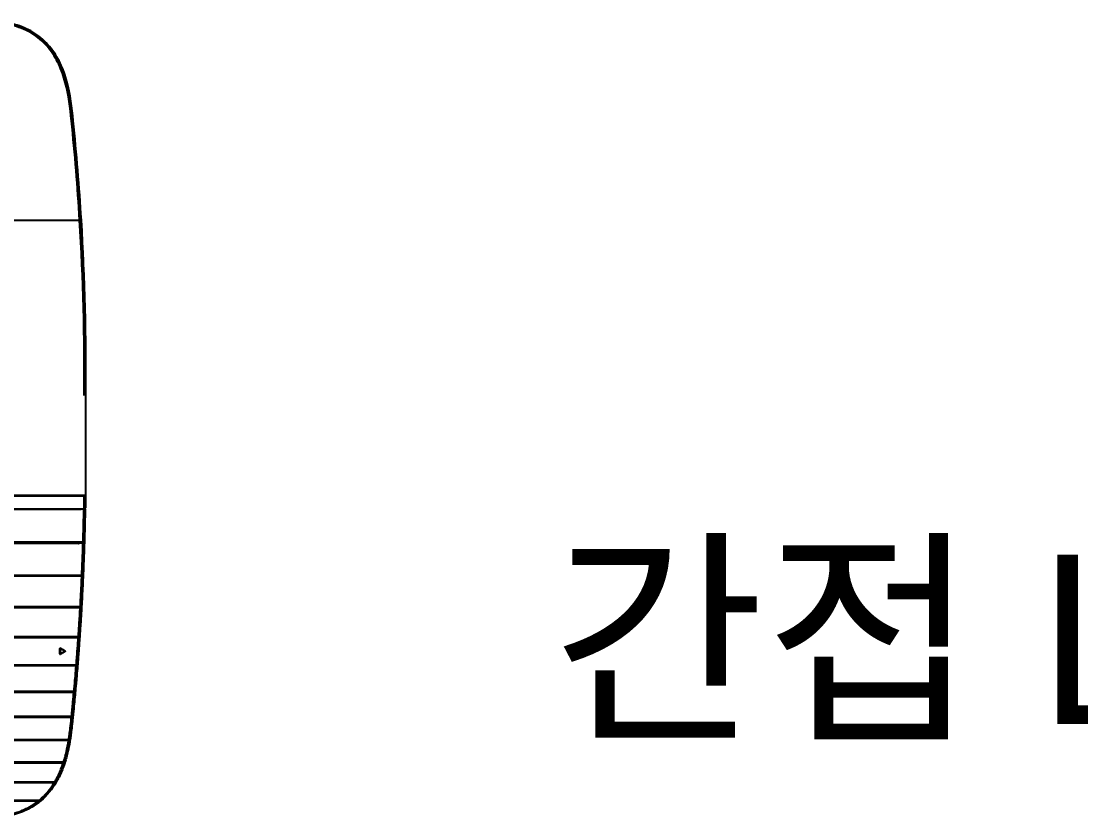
# Model space of a CAD drawing. Header units: inches. Extents: x 220271 to 272471, y 38563 to 64452.
# Drawn here: x 259498 to 260123, y 48810 to 49280 of the extents above; entities that cross this region are included whole.
import ezdxf

# ---------------------------------------------------------------- set-up
doc = ezdxf.new("R2010")
doc.units = ezdxf.units.IN
doc.header["$LTSCALE"] = 50
doc.header["$MEASUREMENT"] = 0
doc.layers.add('설비', color=140, linetype='Continuous')
doc.styles.add('코레일둥고', font='Korail_Round_Gothic_Medium.ttf')

# ---------------------------------------------------------------- blocks, each defined once
blk = doc.blocks.new('acrjtlf')
at = {"color": 0}
blk.add_line((1571335.05, 1745958.82), (1571334.88, 1745958.8), dxfattribs=at)
at = {"color": 8}
for p, q in [((1571342.33, 1745736.72), (1571342.33, 1745736.73)), ((1571342.38, 1745733.04), (1571342.38, 1745733.05)), ((1571342.39, 1745734.14), (1571342.39, 1745734.15)), ((1571342.4, 1745734.04), (1571342.4, 1745734.08)), ((1571342.4, 1745734.04), (1571342.4, 1745734.08)), ((1571342.25, 1745730.47), (1571342.25, 1745730.47)), ((1571336.72, 1745637.14), (1571336.72, 1745637.14)), ((1571335.38, 1745621.48), (1571335.38, 1745621.48)), ((1571324.23, 1745568.11), (1571324.24, 1745568.11))]:
    blk.add_line(p, q, dxfattribs=at)
for centre, radius, start, end in [((1571341.64, 1745737.32), 0.196, 80.57172, 90), ((1571338.14, 1745709.42), 0.49, 358.23971, 0), ((1571327.42, 1745647.37), 0.245, 60, 180), ((1571327.42, 1745644.3), 0.245, 180, 300)]:
    blk.add_arc(centre, radius, start, end, dxfattribs=at)
at = {"color": 8, "extrusion": (0, 0, -1)}
blk.add_arc((-1571330.08, 1745645.84), 0.245, 120, 240, dxfattribs=at)
at = {"color": 0}
blk.add_ellipse((1571333.91, 1745958.7), major_axis=(0.974, 0.099), ratio=0.077303, start_param=0.052517, end_param=1.433522, dxfattribs=at)
at = {"color": 8}
for centre, major_axis, ratio, start_param, end_param in [((1571341.52, 1745737.32), (0, -0.196), 0.205027, 1.568733, 3.141593), ((1571341.64, 1745737.32), (0, -0.196), 0.351833, 1.567117, 3.141593), ((1571341.64, 1745737.32), (0.032, 0.193), 0.348188, 4.76642, 6.323186), ((1571341.7, 1745737.57), (-0.385, -0.303), 0.676569, 1.247751, 2.270849), ((1571341.78, 1745737.34), (-0.489, -0.021), 0.710917, 2.398177, 3.067106), ((1571341.42, 1745729.93), (0, -0.196), 0.201921, 0.053462, 1.568761), ((1571338.14, 1745709.42), (-0.489, 0.015), 0.003269, 1.745497, 3.141044), ((1571340.69, 1745710.39), (0, -0.783), 0.192414, 0, 1.56303), ((1571340.72, 1745710.39), (-0.124, 0.773), 0.18902, 3.140748, 4.674174), ((1571339.97, 1745690.81), (0, -0.783), 0.1863, 0, 1.559168), ((1571340, 1745690.81), (-0.109, 0.776), 0.18309, 3.140852, 4.674944), ((1571339.05, 1745672.2), (0, -0.783), 0.179084, 0, 1.549822), ((1571339.08, 1745672.2), (-0.094, 0.778), 0.175481, 3.140957, 4.670141), ((1571337.96, 1745654.57), (0, -0.783), 0.172581, 0, 1.539295), ((1571337.98, 1745654.58), (-0.08, 0.779), 0.16865, 3.141053, 4.663501), ((1571327.42, 1745647.37), (-0.245, 0), 0.028867, 4.561673, 6.283185), ((1571327.42, 1745644.3), (0.245, 0), 0.003943, 1.420068, 3.141593), ((1571327.42, 1745647.37), (0.122, 0.212), 0.116341, 4.812344, 6.283185), ((1571327.42, 1745644.3), (-0.122, 0.212), 0.132331, 3.141593, 4.640625), ((1571330.08, 1745645.84), (0.122, 0.212), 0.126416, 4.804016, 6.283185), ((1571330.08, 1745645.84), (-0.122, 0.212), 0.142468, 3.141593, 4.649076), ((1571336.72, 1745637.93), (0, -0.783), 0.165536, 0, 1.525516), ((1571336.74, 1745637.93), (-0.066, 0.781), 0.161273, 3.141146, 4.653318), ((1571335.38, 1745622.26), (0, -0.783), 0.154906, 0, 1.508803), ((1571335.39, 1745622.26), (-0.051, 0.782), 0.150698, 3.141251, 4.640541), ((1571333.97, 1745607.57), (0, -0.783), 0.139682, 0, 1.489865), ((1571333.98, 1745607.57), (-0.032, 0.783), 0.136296, 3.141375, 4.62578), ((1571332.31, 1745593.86), (0, -0.783), 0.119511, 0, 1.46681), ((1571332.32, 1745593.86), (0, 0.783), 0.145746, 3.141593, 4.60462), ((1571329.3, 1745580.64), (0, -0.783), 0.09375, 0, 1.435998), ((1571329.34, 1745580.64), (0, -0.783), 0.265872, 0, 1.386436), ((1571324.15, 1745568.89), (0, -0.783), 0.065781, 0, 1.396113), ((1571324.24, 1745568.89), (0, 0.783), 0.414276, 3.141593, 4.358439), ((1571315.12, 1745558.12), (0, -0.783), 0.036559, 0, 1.335493), ((1571315.29, 1745558.12), (0, 0.783), 0.561889, 3.141593, 4.019869)]:
    blk.add_ellipse(centre, major_axis=major_axis, ratio=ratio, start_param=start_param, end_param=end_param, dxfattribs=at)
for points, knots in [([(1571335.05, 1745958.82), (1571334.26, 1745966.57), (1571333.37, 1745974.33), (1571330.3, 1745985.64), (1571329.01, 1745989.29), (1571325.67, 1745996.25), (1571323.59, 1745999.61), (1571318.65, 1746005.55), (1571315.73, 1746008.19), (1571309.24, 1746012.44), (1571305.68, 1746014.05), (1571298.18, 1746016.3), (1571294.37, 1746016.91), (1571286.67, 1746017.54), (1571282.79, 1746017.55), (1571278.9, 1746017.55)], [0, 0, 0, 0, 0.25, 0.25, 0.375, 0.375, 0.5, 0.5, 0.625, 0.625, 0.75, 0.75, 0.875, 0.875, 1, 1, 1, 1]), ([(1571278.9, 1746017.37), (1571282.79, 1746017.37), (1571286.68, 1746017.36), (1571294.39, 1746016.73), (1571298.25, 1746016.1), (1571305.72, 1746013.85), (1571309.23, 1746012.25), (1571315.74, 1746007.96), (1571318.6, 1746005.36), (1571323.53, 1745999.4), (1571325.58, 1745996.07), (1571328.89, 1745989.12), (1571330.18, 1745985.44), (1571333.21, 1745974.22), (1571334.1, 1745966.48), (1571334.88, 1745958.8)], [0, 0, 0, 0, 0.125, 0.125, 0.25, 0.25, 0.375, 0.375, 0.5, 0.5, 0.625, 0.625, 0.75, 0.75, 1, 1, 1, 1]), ([(1571334.04, 1745958.79), (1571333.25, 1745966.41), (1571332.37, 1745974), (1571329.39, 1745985.08), (1571328.12, 1745988.72), (1571324.88, 1745995.59), (1571322.87, 1745998.88), (1571318.03, 1746004.79), (1571315.23, 1746007.37), (1571308.82, 1746011.64), (1571305.36, 1746013.23), (1571298, 1746015.48), (1571294.19, 1746016.11), (1571286.58, 1746016.75), (1571282.74, 1746016.77), (1571278.9, 1746016.78)], [0, 0, 0, 0, 0.25, 0.25, 0.375, 0.375, 0.5, 0.5, 0.625, 0.625, 0.75, 0.75, 0.875, 0.875, 1, 1, 1, 1]), ([(1571153.41, 1745900.07), (1571161.32, 1745900.07), (1571177.13, 1745900.07), (1571200.85, 1745900.07), (1571224.57, 1745900.07), (1571248.26, 1745900.07), (1571271.93, 1745900.07), (1571295.56, 1745900.07), (1571315.2, 1745900.07), (1571328.9, 1745900.07), (1571335.47, 1745900.07), (1571338.14, 1745900.07), (1571338.86, 1745900.07)], [0, 0, 0, 0, 0.127521, 0.255042, 0.382563, 0.510084, 0.637605, 0.765126, 0.892647, 0.956407, 0.988287, 1, 1, 1, 1]), ([(1571338.86, 1745900.07), (1571338.86, 1745900.07), (1571338.86, 1745900.07), (1571338.85, 1745900.11), (1571338.85, 1745900.16), (1571338.85, 1745900.21)], [0, 0, 0, 0, 0.00042, 0.00042, 1, 1, 1, 1]), ([(1570784.8, 1745737.46), (1570950.81, 1745737.46), (1571029.09, 1745737.46), (1571126.95, 1745737.46), (1571146.53, 1745737.46), (1571185.67, 1745737.46), (1571205.24, 1745737.46), (1571244.38, 1745737.46), (1571263.94, 1745737.46), (1571293.17, 1745737.46), (1571302.89, 1745737.46), (1571317.45, 1745737.46), (1571322.29, 1745737.46), (1571331.97, 1745737.46), (1571336.8, 1745737.46), (1571341.61, 1745737.46)], [0, 0, 0, 0, 0.5, 0.5, 0.625, 0.625, 0.75, 0.75, 0.875, 0.875, 0.9375, 0.9375, 0.96875, 0.96875, 1, 1, 1, 1]), ([(1571341.56, 1745737.32), (1571336.76, 1745737.32), (1571331.92, 1745737.32), (1571322.24, 1745737.32), (1571317.4, 1745737.32), (1571302.85, 1745737.32), (1571293.12, 1745737.32), (1571263.89, 1745737.32), (1571244.33, 1745737.32), (1571205.2, 1745737.32), (1571185.63, 1745737.32), (1571146.49, 1745737.32), (1571126.92, 1745737.32), (1571029.07, 1745737.32), (1570950.8, 1745737.32), (1570784.8, 1745737.32)], [0, 0, 0, 0, 0.03125, 0.03125, 0.0625, 0.0625, 0.125, 0.125, 0.25, 0.25, 0.375, 0.375, 0.5, 0.5, 1, 1, 1, 1]), ([(1571156.4, 1745737.92), (1571171.88, 1745737.91), (1571187.35, 1745737.92), (1571218.29, 1745737.92), (1571233.77, 1745737.92), (1571264.67, 1745737.92), (1571280.11, 1745737.92), (1571303.21, 1745737.92), (1571310.9, 1745737.92), (1571322.4, 1745737.92), (1571326.23, 1745737.92), (1571333.87, 1745737.92), (1571337.69, 1745737.87), (1571341.48, 1745737.91)], [0, 0, 0, 0, 0.25, 0.25, 0.5, 0.5, 0.75, 0.75, 0.875, 0.875, 0.9375, 0.9375, 1, 1, 1, 1]), ([(1571341.02, 1745737.52), (1571336.42, 1745737.52), (1571331.79, 1745737.52), (1571322.32, 1745737.52), (1571317.47, 1745737.52), (1571302.92, 1745737.52), (1571293.2, 1745737.52), (1571263.96, 1745737.52), (1571244.4, 1745737.52), (1571205.27, 1745737.52), (1571185.69, 1745737.52), (1571163.2, 1745737.52), (1571160.29, 1745737.52), (1571157.38, 1745737.52)], [0, 0, 0, 0, 0.076277, 0.076277, 0.155939, 0.155939, 0.315263, 0.315263, 0.633912, 0.633912, 0.952561, 0.952561, 1, 1, 1, 1]), ([(1571341.46, 1745729.93), (1571341.47, 1745730.31), (1571341.47, 1745730.69), (1571341.49, 1745731.91), (1571341.5, 1745732.76), (1571341.53, 1745734.46), (1571341.54, 1745735.31), (1571341.55, 1745736.54), (1571341.56, 1745736.93), (1571341.56, 1745737.32)], [0, 0, 0, 0, 0.152969, 0.152969, 0.497591, 0.497591, 0.842214, 0.842214, 1, 1, 1, 1]), ([(1571341.67, 1745737.51), (1571341.65, 1745737.55), (1571341.63, 1745737.59), (1571341.59, 1745737.68), (1571341.57, 1745737.72), (1571341.54, 1745737.79), (1571341.53, 1745737.81), (1571341.52, 1745737.84), (1571341.51, 1745737.85), (1571341.5, 1745737.87), (1571341.5, 1745737.88), (1571341.49, 1745737.89), (1571341.49, 1745737.89), (1571341.49, 1745737.9), (1571341.49, 1745737.9), (1571341.49, 1745737.9), (1571341.49, 1745737.91), (1571341.48, 1745737.91)], [0, 0, 0, 0, 0.329841, 0.329841, 0.64484, 0.64484, 0.808285, 0.808285, 0.89597, 0.89597, 0.943441, 0.943441, 0.96921, 0.96921, 0.986236, 0.986236, 1, 1, 1, 1]), ([(1571341.48, 1745737.91), (1571341.49, 1745737.91), (1571341.49, 1745737.91), (1571341.49, 1745737.9), (1571341.49, 1745737.9), (1571341.5, 1745737.9), (1571341.5, 1745737.9), (1571341.51, 1745737.89), (1571341.52, 1745737.89), (1571341.54, 1745737.88), (1571341.55, 1745737.87), (1571341.58, 1745737.86), (1571341.61, 1745737.85), (1571341.67, 1745737.81), (1571341.71, 1745737.79), (1571341.83, 1745737.72), (1571341.91, 1745737.68), (1571341.98, 1745737.64)], [0, 0, 0, 0, 0.009976, 0.009976, 0.022556, 0.022556, 0.04139, 0.04139, 0.07605, 0.07605, 0.139998, 0.139998, 0.259042, 0.259042, 0.487994, 0.487994, 1, 1, 1, 1]), ([(1571342.33, 1745736.72), (1571342.33, 1745736.79), (1571342.32, 1745736.86), (1571342.26, 1745737), (1571342.2, 1745737.08), (1571342.08, 1745737.19), (1571342.02, 1745737.22), (1571341.88, 1745737.28), (1571341.79, 1745737.31), (1571341.71, 1745737.32)], [0, 0, 0, 0, 0.259, 0.259, 0.575766, 0.575766, 0.78372, 0.78372, 1, 1, 1, 1]), ([(1571342.1, 1745737.57), (1571342.17, 1745737.52), (1571342.22, 1745737.46), (1571342.26, 1745737.38), (1571342.26, 1745737.36), (1571342.27, 1745737.33)], [0, 0, 0, 0, 0.71699, 0.71699, 1, 1, 1, 1]), ([(1571342.33, 1745736.72), (1571342.33, 1745736.53), (1571342.33, 1745736.34), (1571342.32, 1745735.3), (1571342.31, 1745734.45), (1571342.28, 1745732.75), (1571342.27, 1745731.9), (1571342.25, 1745730.86), (1571342.25, 1745730.67), (1571342.25, 1745730.47)], [0, 0, 0, 0, 0.092017, 0.092017, 0.499829, 0.499829, 0.907641, 0.907641, 1, 1, 1, 1]), ([(1571342.25, 1745730.47), (1571342.27, 1745730.9), (1571342.29, 1745731.33), (1571342.34, 1745732.19), (1571342.36, 1745732.62), (1571342.38, 1745733.05)], [0, 0, 0, 0, 0.5, 0.5, 1, 1, 1, 1]), ([(1571342.39, 1745734.14), (1571342.38, 1745734.57), (1571342.37, 1745735), (1571342.35, 1745735.86), (1571342.34, 1745736.29), (1571342.33, 1745736.72)], [0, 0, 0, 0, 0.5, 0.5, 1, 1, 1, 1]), ([(1571342.38, 1745733.05), (1571342.38, 1745733.11), (1571342.38, 1745733.18), (1571342.39, 1745733.34), (1571342.39, 1745733.42), (1571342.39, 1745733.6), (1571342.39, 1745733.69), (1571342.4, 1745733.85), (1571342.4, 1745733.93), (1571342.39, 1745734.06), (1571342.39, 1745734.1), (1571342.39, 1745734.14)], [0, 0, 0, 0, 0.21624, 0.21624, 0.432749, 0.432749, 0.645647, 0.645647, 0.856424, 0.856424, 1, 1, 1, 1]), ([(1571342.4, 1745734.08), (1571342.41, 1745734.42), (1571342.41, 1745734.77), (1571342.42, 1745735.45), (1571342.42, 1745735.79), (1571342.43, 1745736.59), (1571342.44, 1745737.05), (1571342.44, 1745737.52)], [0, 0, 0, 0, 0.298691, 0.298691, 0.597383, 0.597383, 1, 1, 1, 1]), ([(1570784.8, 1745729.93), (1570950.78, 1745729.93), (1571029.04, 1745729.93), (1571126.86, 1745729.93), (1571146.43, 1745729.93), (1571185.56, 1745729.93), (1571205.12, 1745729.93), (1571244.24, 1745729.93), (1571263.78, 1745729.93), (1571293, 1745729.93), (1571302.73, 1745729.93), (1571317.29, 1745729.93), (1571322.14, 1745729.93), (1571331.82, 1745729.93), (1571336.66, 1745729.93), (1571341.46, 1745729.93)], [0, 0, 0, 0, 0.5, 0.5, 0.625, 0.625, 0.75, 0.75, 0.875, 0.875, 0.9375, 0.9375, 0.96875, 0.96875, 1, 1, 1, 1]), ([(1571341.42, 1745729.74), (1571336.63, 1745729.74), (1571331.78, 1745729.74), (1571322.1, 1745729.74), (1571317.25, 1745729.74), (1571302.69, 1745729.74), (1571292.97, 1745729.74), (1571263.75, 1745729.74), (1571244.21, 1745729.74), (1571205.1, 1745729.74), (1571185.54, 1745729.74), (1571146.41, 1745729.74), (1571126.84, 1745729.74), (1571029.03, 1745729.74), (1570950.77, 1745729.74), (1570784.8, 1745729.74)], [0, 0, 0, 0, 0.03125, 0.03125, 0.0625, 0.0625, 0.125, 0.125, 0.25, 0.25, 0.375, 0.375, 0.5, 0.5, 1, 1, 1, 1]), ([(1571339.72, 1745729.39), (1571331.3, 1745729.39), (1571322.82, 1745729.39), (1571305.51, 1745729.39), (1571296.68, 1745729.39), (1571270.14, 1745729.39), (1571252.4, 1745729.39), (1571234.64, 1745729.39)], [0, 0, 0, 0, 0.243248, 0.243248, 0.495499, 0.495499, 1, 1, 1, 1]), ([(1571339.71, 1745729.7), (1571334.93, 1745729.7), (1571330.12, 1745729.7), (1571320.49, 1745729.7), (1571315.67, 1745729.7), (1571301.19, 1745729.7), (1571291.51, 1745729.7), (1571280.44, 1745729.7), (1571279.06, 1745729.7), (1571277.68, 1745729.7)], [0, 0, 0, 0, 0.233427, 0.233427, 0.466853, 0.466853, 0.933707, 0.933707, 1, 1, 1, 1]), ([(1571339.71, 1745729.73), (1571339.71, 1745729.72), (1571339.71, 1745729.71), (1571339.71, 1745729.7), (1571339.71, 1745729.7), (1571339.71, 1745729.7)], [0, 0, 0, 0, 0.865418, 0.865418, 1, 1, 1, 1]), ([(1571340.87, 1745710.39), (1571340.96, 1745713.61), (1571341.05, 1745716.83), (1571341.2, 1745723.2), (1571341.26, 1745726.35), (1571341.31, 1745729.5)], [0, 0, 0, 0, 0.505489, 0.505489, 1, 1, 1, 1]), ([(1571341.87, 1745729.68), (1571341.82, 1745729.63), (1571341.75, 1745729.6), (1571341.61, 1745729.54), (1571341.53, 1745729.52), (1571341.41, 1745729.51), (1571341.36, 1745729.5), (1571341.31, 1745729.5)], [0, 0, 0, 0, 0.426124, 0.426124, 0.795442, 0.795442, 1, 1, 1, 1]), ([(1571341.74, 1745729.73), (1571341.72, 1745729.73), (1571341.69, 1745729.74), (1571341.59, 1745729.74), (1571341.51, 1745729.74), (1571341.42, 1745729.74)], [0, 0, 0, 0, 0.249344, 0.249344, 1, 1, 1, 1]), ([(1571341.46, 1745729.93), (1571341.57, 1745729.93), (1571341.67, 1745729.93), (1571341.78, 1745729.93), (1571341.8, 1745729.93), (1571341.82, 1745729.93)], [0, 0, 0, 0, 0.840137, 0.840137, 1, 1, 1, 1]), ([(1571341.52, 1745729.73), (1571341.54, 1745729.73), (1571341.57, 1745729.73), (1571341.62, 1745729.73), (1571341.65, 1745729.73), (1571341.69, 1745729.73), (1571341.7, 1745729.73), (1571341.72, 1745729.73), (1571341.72, 1745729.73), (1571341.73, 1745729.73), (1571341.74, 1745729.73), (1571341.74, 1745729.73)], [0, 0, 0, 0, 0.330293, 0.330293, 0.681956, 0.681956, 0.82164, 0.82164, 0.940754, 0.940754, 1, 1, 1, 1]), ([(1571342.1, 1745729.68), (1571342.05, 1745726.46), (1571341.99, 1745723.25), (1571341.84, 1745716.87), (1571341.76, 1745713.72), (1571341.66, 1745710.56)], [0, 0, 0, 0, 0.504534, 0.504534, 1, 1, 1, 1]), ([(1571341.74, 1745729.73), (1571341.74, 1745729.73), (1571341.75, 1745729.73), (1571341.76, 1745729.74), (1571341.77, 1745729.75), (1571341.79, 1745729.77), (1571341.8, 1745729.78), (1571341.81, 1745729.8), (1571341.81, 1745729.8), (1571341.82, 1745729.82), (1571341.82, 1745729.84), (1571341.82, 1745729.88), (1571341.82, 1745729.9), (1571341.82, 1745729.93), (1571341.82, 1745729.93), (1571341.82, 1745729.93)], [0, 0, 0, 0, 0.055006, 0.055006, 0.276288, 0.276288, 0.497423, 0.497423, 0.530007, 0.530007, 0.756604, 0.756604, 0.983112, 0.983112, 1, 1, 1, 1]), ([(1571341.75, 1745729.75), (1571341.78, 1745729.76), (1571341.9, 1745729.8), (1571342.06, 1745729.95), (1571342.21, 1745730.19), (1571342.25, 1745730.37), (1571342.25, 1745730.47)], [0, 0, 0, 0, 0.088268, 0.35843, 0.674319, 1, 1, 1, 1]), ([(1571341.82, 1745729.93), (1571341.88, 1745729.95), (1571341.94, 1745729.98), (1571342.06, 1745730.07), (1571342.12, 1745730.14), (1571342.22, 1745730.29), (1571342.24, 1745730.38), (1571342.25, 1745730.47)], [0, 0, 0, 0, 0.226788, 0.226788, 0.577205, 0.577205, 1, 1, 1, 1]), ([(1571234.64, 1745710.39), (1571252.42, 1745710.39), (1571270.2, 1745710.38), (1571296.78, 1745710.38), (1571305.63, 1745710.38), (1571323.28, 1745710.38), (1571332.1, 1745710.38), (1571340.84, 1745710.38)], [0, 0, 0, 0, 0.5, 0.5, 0.75, 0.75, 1, 1, 1, 1]), ([(1571340.69, 1745709.61), (1571335.1, 1745709.61), (1571329.48, 1745709.61), (1571318.24, 1745709.61), (1571312.62, 1745709.61), (1571295.71, 1745709.61), (1571284.42, 1745709.61), (1571273.1, 1745709.61)], [0, 0, 0, 0, 0.25, 0.25, 0.5, 0.5, 1, 1, 1, 1]), ([(1571285.75, 1745709.91), (1571294.52, 1745709.91), (1571303.28, 1745709.91), (1571320.75, 1745709.91), (1571329.47, 1745709.91), (1571338.14, 1745709.91)], [0, 0, 0, 0, 0.5, 0.5, 1, 1, 1, 1]), ([(1571338.23, 1745709.42), (1571329.54, 1745709.42), (1571320.81, 1745709.42), (1571303.31, 1745709.42), (1571294.53, 1745709.42), (1571285.75, 1745709.42)], [0, 0, 0, 0, 0.5, 0.5, 1, 1, 1, 1]), ([(1571340.15, 1745690.8), (1571340.21, 1745692.28), (1571340.27, 1745693.76), (1571340.4, 1745696.91), (1571340.47, 1745698.58), (1571340.62, 1745702.75), (1571340.7, 1745705.26), (1571340.8, 1745708.37), (1571340.82, 1745708.99), (1571340.84, 1745709.61), (1571340.84, 1745709.61), (1571340.84, 1745709.61)], [0, 0, 0, 0, 0.235766, 0.235766, 0.501866, 0.501866, 0.901174, 0.901174, 0.999997, 0.999997, 1, 1, 1, 1]), ([(1571341.66, 1745710.56), (1571341.66, 1745710.56), (1571341.66, 1745710.55), (1571341.66, 1745710.48), (1571341.65, 1745710.4), (1571341.61, 1745710.26), (1571341.59, 1745710.19), (1571341.5, 1745710.02), (1571341.42, 1745709.93), (1571341.26, 1745709.79), (1571341.19, 1745709.74), (1571341.03, 1745709.66), (1571340.93, 1745709.63), (1571340.84, 1745709.62)], [0, 0, 0, 0, 0.004657, 0.004657, 0.171178, 0.171178, 0.329678, 0.329678, 0.602664, 0.602664, 0.791782, 0.791782, 1, 1, 1, 1]), ([(1571341.66, 1745710.56), (1571341.66, 1745710.56), (1571341.66, 1745710.56), (1571341.66, 1745710.54), (1571341.65, 1745710.53), (1571341.62, 1745710.5), (1571341.6, 1745710.49), (1571341.51, 1745710.45), (1571341.44, 1745710.44), (1571341.28, 1745710.41), (1571341.21, 1745710.4), (1571341.05, 1745710.39), (1571340.96, 1745710.39), (1571340.87, 1745710.39)], [0, 0, 0, 0, 0.004657, 0.004657, 0.171177, 0.171177, 0.329676, 0.329676, 0.60266, 0.60266, 0.791779, 0.791779, 1, 1, 1, 1]), ([(1571341.63, 1745709.61), (1571341.63, 1745709.61), (1571341.63, 1745709.61), (1571341.61, 1745708.95), (1571341.59, 1745708.3), (1571341.49, 1745705.16), (1571341.41, 1745702.67), (1571341.26, 1745698.51), (1571341.19, 1745696.85), (1571341.07, 1745693.78), (1571341.01, 1745692.37), (1571340.95, 1745690.96)], [0, 0, 0, 0, 0.000003, 0.000003, 0.105523, 0.105523, 0.506415, 0.506415, 0.773572, 0.773572, 1, 1, 1, 1]), ([(1571339.97, 1745690.02), (1571328.81, 1745690.02), (1571317.54, 1745690.02), (1571294.98, 1745690.02), (1571283.67, 1745690.02), (1571272.34, 1745690.02)], [0, 0, 0, 0, 0.5, 0.5, 1, 1, 1, 1]), ([(1571272.38, 1745690.8), (1571283.72, 1745690.8), (1571295.05, 1745690.8), (1571317.65, 1745690.8), (1571328.94, 1745690.79), (1571340.12, 1745690.8)], [0, 0, 0, 0, 0.5, 0.5, 1, 1, 1, 1]), ([(1571339.22, 1745672.19), (1571339.3, 1745673.59), (1571339.37, 1745674.99), (1571339.53, 1745677.98), (1571339.61, 1745679.57), (1571339.81, 1745683.54), (1571339.92, 1745685.92), (1571340.05, 1745688.87), (1571340.08, 1745689.45), (1571340.1, 1745690.02), (1571340.1, 1745690.02), (1571340.1, 1745690.02)], [0, 0, 0, 0, 0.235564, 0.235564, 0.502554, 0.502554, 0.903218, 0.903218, 0.999997, 0.999997, 1, 1, 1, 1]), ([(1571340.91, 1745690.02), (1571340.91, 1745690.02), (1571340.91, 1745690.02), (1571340.88, 1745689.41), (1571340.85, 1745688.8), (1571340.72, 1745685.82), (1571340.61, 1745683.45), (1571340.41, 1745679.5), (1571340.33, 1745677.92), (1571340.18, 1745675), (1571340.1, 1745673.67), (1571340.03, 1745672.34)], [0, 0, 0, 0, 0.000003, 0.000003, 0.104408, 0.104408, 0.506463, 0.506463, 0.77438, 0.77438, 1, 1, 1, 1]), ([(1571340.95, 1745690.96), (1571340.95, 1745690.96), (1571340.95, 1745690.96), (1571340.95, 1745690.88), (1571340.94, 1745690.8), (1571340.89, 1745690.66), (1571340.87, 1745690.59), (1571340.77, 1745690.42), (1571340.69, 1745690.33), (1571340.53, 1745690.19), (1571340.46, 1745690.15), (1571340.3, 1745690.07), (1571340.2, 1745690.05), (1571340.11, 1745690.03)], [0, 0, 0, 0, 0.004636, 0.004636, 0.174161, 0.174161, 0.335167, 0.335167, 0.60541, 0.60541, 0.793318, 0.793318, 1, 1, 1, 1]), ([(1571340.95, 1745690.96), (1571340.95, 1745690.96), (1571340.95, 1745690.96), (1571340.95, 1745690.94), (1571340.94, 1745690.93), (1571340.91, 1745690.9), (1571340.88, 1745690.89), (1571340.79, 1745690.86), (1571340.72, 1745690.84), (1571340.56, 1745690.82), (1571340.49, 1745690.81), (1571340.33, 1745690.8), (1571340.24, 1745690.8), (1571340.15, 1745690.8)], [0, 0, 0, 0, 0.004636, 0.004636, 0.174157, 0.174157, 0.335163, 0.335163, 0.60541, 0.60541, 0.79332, 0.79332, 1, 1, 1, 1]), ([(1571339.05, 1745671.42), (1571327.87, 1745671.42), (1571316.59, 1745671.42), (1571294.01, 1745671.42), (1571282.69, 1745671.42), (1571271.36, 1745671.42)], [0, 0, 0, 0, 0.5, 0.5, 1, 1, 1, 1]), ([(1571271.41, 1745672.19), (1571282.76, 1745672.19), (1571294.09, 1745672.19), (1571316.7, 1745672.18), (1571327.99, 1745672.18), (1571339.19, 1745672.18)], [0, 0, 0, 0, 0.5, 0.5, 1, 1, 1, 1]), ([(1571338.11, 1745654.55), (1571338.2, 1745655.87), (1571338.29, 1745657.2), (1571338.48, 1745660.03), (1571338.57, 1745661.54), (1571338.76, 1745664.56), (1571338.85, 1745666.07), (1571339.02, 1745668.86), (1571339.09, 1745670.14), (1571339.16, 1745671.42)], [0, 0, 0, 0, 0.234873, 0.234873, 0.503118, 0.503118, 0.771519, 0.771519, 1, 1, 1, 1]), ([(1571339.97, 1745671.42), (1571339.97, 1745671.42), (1571339.97, 1745671.42), (1571339.9, 1745670.1), (1571339.82, 1745668.78), (1571339.66, 1745665.96), (1571339.57, 1745664.46), (1571339.38, 1745661.46), (1571339.28, 1745659.96), (1571339.1, 1745657.21), (1571339.02, 1745655.95), (1571338.93, 1745654.7)], [0, 0, 0, 0, 0.000004, 0.000004, 0.237138, 0.237138, 0.506455, 0.506455, 0.775615, 0.775615, 1, 1, 1, 1]), ([(1571340.03, 1745672.34), (1571340.03, 1745672.34), (1571340.03, 1745672.34), (1571340.02, 1745672.26), (1571340.01, 1745672.18), (1571339.97, 1745672.04), (1571339.93, 1745671.97), (1571339.84, 1745671.8), (1571339.76, 1745671.7), (1571339.59, 1745671.58), (1571339.52, 1745671.53), (1571339.36, 1745671.46), (1571339.26, 1745671.44), (1571339.17, 1745671.42)], [0, 0, 0, 0, 0.004615, 0.004615, 0.177182, 0.177182, 0.340693, 0.340693, 0.607806, 0.607806, 0.794758, 0.794758, 1, 1, 1, 1]), ([(1571340.03, 1745672.34), (1571340.03, 1745672.34), (1571340.03, 1745672.34), (1571340.03, 1745672.32), (1571340.02, 1745672.31), (1571339.98, 1745672.28), (1571339.95, 1745672.27), (1571339.86, 1745672.24), (1571339.79, 1745672.22), (1571339.63, 1745672.2), (1571339.56, 1745672.19), (1571339.4, 1745672.19), (1571339.31, 1745672.18), (1571339.22, 1745672.19)], [0, 0, 0, 0, 0.004615, 0.004615, 0.177178, 0.177178, 0.340689, 0.340689, 0.607806, 0.607806, 0.79476, 0.79476, 1, 1, 1, 1]), ([(1571340.02, 1745672.34), (1571340.01, 1745672.16), (1571340, 1745671.98), (1571339.99, 1745671.67), (1571339.98, 1745671.55), (1571339.97, 1745671.42), (1571339.97, 1745671.42), (1571339.97, 1745671.42)], [0, 0, 0, 0, 0.584735, 0.584735, 0.999937, 0.999937, 1, 1, 1, 1]), ([(1571337.96, 1745653.79), (1571326.75, 1745653.79), (1571315.46, 1745653.79), (1571292.86, 1745653.79), (1571281.54, 1745653.79), (1571270.2, 1745653.79)], [0, 0, 0, 0, 0.5, 0.5, 1, 1, 1, 1]), ([(1571270.26, 1745654.55), (1571281.61, 1745654.55), (1571292.95, 1745654.55), (1571315.57, 1745654.55), (1571326.87, 1745654.55), (1571338.09, 1745654.55)], [0, 0, 0, 0, 0.5, 0.5, 1, 1, 1, 1]), ([(1571336.87, 1745637.89), (1571336.97, 1745639.13), (1571337.06, 1745640.37), (1571337.27, 1745643.05), (1571337.38, 1745644.48), (1571337.64, 1745648.06), (1571337.8, 1745650.21), (1571337.98, 1745652.84), (1571338.01, 1745653.31), (1571338.05, 1745653.79), (1571338.05, 1745653.79), (1571338.05, 1745653.79)], [0, 0, 0, 0, 0.233824, 0.233824, 0.504066, 0.504066, 0.909668, 0.909668, 0.999996, 0.999996, 1, 1, 1, 1]), ([(1571338.86, 1745653.79), (1571338.86, 1745653.79), (1571338.86, 1745653.79), (1571338.83, 1745653.27), (1571338.79, 1745652.75), (1571338.61, 1745650.09), (1571338.45, 1745647.96), (1571338.19, 1745644.4), (1571338.08, 1745642.98), (1571337.88, 1745640.38), (1571337.79, 1745639.21), (1571337.7, 1745638.05)], [0, 0, 0, 0, 0.000004, 0.000004, 0.099857, 0.099857, 0.50649, 0.50649, 0.77742, 0.77742, 1, 1, 1, 1]), ([(1571338.93, 1745654.7), (1571338.93, 1745654.7), (1571338.93, 1745654.7), (1571338.93, 1745654.62), (1571338.91, 1745654.54), (1571338.86, 1745654.39), (1571338.83, 1745654.32), (1571338.73, 1745654.16), (1571338.65, 1745654.07), (1571338.48, 1745653.94), (1571338.41, 1745653.9), (1571338.24, 1745653.83), (1571338.15, 1745653.81), (1571338.06, 1745653.8)], [0, 0, 0, 0, 0.004597, 0.004597, 0.179597, 0.179597, 0.345088, 0.345088, 0.609538, 0.609538, 0.795853, 0.795853, 1, 1, 1, 1]), ([(1571338.93, 1745654.7), (1571338.93, 1745654.7), (1571338.93, 1745654.7), (1571338.93, 1745654.69), (1571338.92, 1745654.67), (1571338.88, 1745654.64), (1571338.85, 1745654.63), (1571338.76, 1745654.59), (1571338.68, 1745654.58), (1571338.53, 1745654.56), (1571338.46, 1745654.55), (1571338.3, 1745654.55), (1571338.2, 1745654.55), (1571338.11, 1745654.55)], [0, 0, 0, 0, 0.004597, 0.004597, 0.179593, 0.179593, 0.345083, 0.345083, 0.60954, 0.60954, 0.795855, 0.795855, 1, 1, 1, 1]), ([(1571327.17, 1745644.3), (1571327.17, 1745644.82), (1571327.17, 1745645.33), (1571327.17, 1745646.35), (1571327.17, 1745646.86), (1571327.17, 1745647.37)], [0, 0, 0, 0, 0.501159, 0.501159, 1, 1, 1, 1]), ([(1571327.46, 1745647.38), (1571327.46, 1745646.87), (1571327.46, 1745646.36), (1571327.46, 1745645.33), (1571327.46, 1745644.82), (1571327.46, 1745644.31)], [0, 0, 0, 0, 0.498841, 0.498841, 1, 1, 1, 1]), ([(1571330.11, 1745645.84), (1571329.66, 1745646.1), (1571329.21, 1745646.36), (1571328.33, 1745646.88), (1571327.89, 1745647.13), (1571327.46, 1745647.38)], [0, 0, 0, 0, 0.508649, 0.508649, 1, 1, 1, 1]), ([(1571327.46, 1745644.31), (1571327.91, 1745644.57), (1571328.36, 1745644.83), (1571329.25, 1745645.34), (1571329.68, 1745645.59), (1571330.11, 1745645.84)], [0, 0, 0, 0, 0.511793, 0.511793, 1, 1, 1, 1]), ([(1571327.54, 1745647.59), (1571327.98, 1745647.33), (1571328.41, 1745647.08), (1571329.3, 1745646.57), (1571329.75, 1745646.31), (1571330.2, 1745646.05)], [0, 0, 0, 0, 0.491351, 0.491351, 1, 1, 1, 1]), ([(1571330.2, 1745645.63), (1571329.77, 1745645.38), (1571329.33, 1745645.13), (1571328.45, 1745644.62), (1571327.99, 1745644.35), (1571327.54, 1745644.09)], [0, 0, 0, 0, 0.488204, 0.488204, 1, 1, 1, 1]), ([(1571336.72, 1745637.14), (1571332.01, 1745637.14), (1571327.29, 1745637.14), (1571316.13, 1745637.14), (1571309.7, 1745637.14), (1571297.46, 1745637.14), (1571291.65, 1745637.14), (1571280.19, 1745637.14), (1571274.54, 1745637.14), (1571268.89, 1745637.14)], [0, 0, 0, 0, 0.20974, 0.20974, 0.494552, 0.494552, 0.750903, 0.750903, 1, 1, 1, 1]), ([(1571336.72, 1745637.14), (1571325.64, 1745637.14), (1571303.06, 1745637.14), (1571280.39, 1745637.14), (1571268.89, 1745637.14)], [0, 0, 0, 0, 0.493298, 1, 1, 1, 1]), ([(1571268.96, 1745637.89), (1571274.61, 1745637.89), (1571280.27, 1745637.89), (1571291.73, 1745637.89), (1571297.54, 1745637.89), (1571309.8, 1745637.89), (1571316.24, 1745637.89), (1571327.4, 1745637.89), (1571332.13, 1745637.89), (1571336.85, 1745637.89)], [0, 0, 0, 0, 0.249054, 0.249054, 0.505367, 0.505367, 0.790188, 0.790188, 1, 1, 1, 1]), ([(1571335.52, 1745622.21), (1571335.62, 1745623.37), (1571335.72, 1745624.53), (1571335.95, 1745627.04), (1571336.07, 1745628.4), (1571336.36, 1745631.79), (1571336.52, 1745633.83), (1571336.72, 1745636.29), (1571336.76, 1745636.72), (1571336.79, 1745637.14), (1571336.79, 1745637.14), (1571336.79, 1745637.14)], [0, 0, 0, 0, 0.232545, 0.232545, 0.504897, 0.504897, 0.913704, 0.913704, 0.999996, 0.999996, 1, 1, 1, 1]), ([(1571337.62, 1745637.14), (1571337.62, 1745637.14), (1571337.62, 1745637.14), (1571337.58, 1745636.67), (1571337.54, 1745636.19), (1571337.34, 1745633.7), (1571337.17, 1745631.68), (1571336.88, 1745628.32), (1571336.77, 1745626.97), (1571336.55, 1745624.54), (1571336.45, 1745623.45), (1571336.36, 1745622.37)], [0, 0, 0, 0, 0.000004, 0.000004, 0.096735, 0.096735, 0.506429, 0.506429, 0.779373, 0.779373, 1, 1, 1, 1]), ([(1571337.7, 1745638.05), (1571337.7, 1745638.04), (1571337.7, 1745638.04), (1571337.69, 1745637.96), (1571337.67, 1745637.88), (1571337.62, 1745637.73), (1571337.59, 1745637.66), (1571337.48, 1745637.5), (1571337.4, 1745637.41), (1571337.23, 1745637.28), (1571337.16, 1745637.24), (1571336.99, 1745637.18), (1571336.9, 1745637.16), (1571336.8, 1745637.15)], [0, 0, 0, 0, 0.004579, 0.004579, 0.181841, 0.181841, 0.349149, 0.349149, 0.610898, 0.610898, 0.796793, 0.796793, 1, 1, 1, 1]), ([(1571337.7, 1745638.05), (1571337.7, 1745638.05), (1571337.7, 1745638.04), (1571337.69, 1745638.03), (1571337.68, 1745638.01), (1571337.64, 1745637.98), (1571337.61, 1745637.96), (1571337.52, 1745637.93), (1571337.44, 1745637.92), (1571337.29, 1745637.9), (1571337.21, 1745637.89), (1571337.05, 1745637.89), (1571336.96, 1745637.89), (1571336.87, 1745637.89)], [0, 0, 0, 0, 0.004579, 0.004579, 0.181838, 0.181838, 0.349144, 0.349144, 0.6109, 0.6109, 0.796796, 0.796796, 1, 1, 1, 1]), ([(1571335.38, 1745621.48), (1571324.27, 1745621.48), (1571301.66, 1745621.48), (1571278.98, 1745621.48), (1571267.47, 1745621.48)], [0, 0, 0, 0, 0.493391, 1, 1, 1, 1]), ([(1571334.08, 1745607.51), (1571334.19, 1745608.58), (1571334.3, 1745609.66), (1571334.54, 1745612.01), (1571334.66, 1745613.29), (1571334.97, 1745616.5), (1571335.15, 1745618.42), (1571335.36, 1745620.72), (1571335.4, 1745621.1), (1571335.43, 1745621.48), (1571335.43, 1745621.48), (1571335.43, 1745621.48)], [0, 0, 0, 0, 0.231179, 0.231179, 0.505815, 0.505815, 0.918087, 0.918087, 0.999996, 0.999996, 1, 1, 1, 1]), ([(1571336.27, 1745621.48), (1571336.27, 1745621.48), (1571336.27, 1745621.48), (1571336.23, 1745621.05), (1571336.19, 1745620.62), (1571335.98, 1745618.29), (1571335.8, 1745616.39), (1571335.49, 1745613.22), (1571335.37, 1745611.95), (1571335.14, 1745609.68), (1571335.04, 1745608.67), (1571334.94, 1745607.67)], [0, 0, 0, 0, 0.000004, 0.000004, 0.093122, 0.093122, 0.506225, 0.506225, 0.781415, 0.781415, 1, 1, 1, 1]), ([(1571336.36, 1745622.37), (1571336.36, 1745622.37), (1571336.36, 1745622.36), (1571336.35, 1745622.34), (1571336.35, 1745622.32), (1571336.34, 1745622.24), (1571336.32, 1745622.18), (1571336.27, 1745622.05), (1571336.24, 1745621.98), (1571336.13, 1745621.81), (1571336.04, 1745621.73), (1571335.88, 1745621.61), (1571335.8, 1745621.57), (1571335.63, 1745621.5), (1571335.54, 1745621.48), (1571335.44, 1745621.48)], [0, 0, 0, 0, 0.004555, 0.004555, 0.044275, 0.044275, 0.184893, 0.184893, 0.355049, 0.355049, 0.61302, 0.61302, 0.79821, 0.79821, 1, 1, 1, 1]), ([(1571336.36, 1745622.37), (1571336.36, 1745622.37), (1571336.36, 1745622.37), (1571336.36, 1745622.36), (1571336.35, 1745622.36), (1571336.35, 1745622.34), (1571336.34, 1745622.32), (1571336.3, 1745622.29), (1571336.27, 1745622.28), (1571336.17, 1745622.25), (1571336.09, 1745622.23), (1571335.94, 1745622.21), (1571335.86, 1745622.21), (1571335.7, 1745622.21), (1571335.61, 1745622.21), (1571335.52, 1745622.21)], [0, 0, 0, 0, 0.004554, 0.004554, 0.044272, 0.044272, 0.184889, 0.184889, 0.355045, 0.355045, 0.613023, 0.613023, 0.798214, 0.798214, 1, 1, 1, 1]), ([(1571334.93, 1745607.62), (1571334.9, 1745607.34), (1571334.87, 1745607.07), (1571334.81, 1745606.43), (1571334.77, 1745606.07), (1571334.55, 1745603.91), (1571334.36, 1745602.09), (1571334.01, 1745599.07), (1571333.85, 1745597.86), (1571333.56, 1745595.74), (1571333.43, 1745594.82), (1571333.29, 1745593.91)], [0, 0, 0, 0, 0.060502, 0.060502, 0.138457, 0.138457, 0.534383, 0.534383, 0.798681, 0.798681, 1, 1, 1, 1]), ([(1571334.94, 1745607.67), (1571334.94, 1745607.67), (1571334.94, 1745607.67), (1571334.94, 1745607.64), (1571334.93, 1745607.61), (1571334.92, 1745607.53), (1571334.9, 1745607.47), (1571334.85, 1745607.34), (1571334.81, 1745607.27), (1571334.7, 1745607.1), (1571334.61, 1745607.02), (1571334.44, 1745606.91), (1571334.36, 1745606.87), (1571334.19, 1745606.81), (1571334.1, 1745606.79), (1571334.01, 1745606.79)], [0, 0, 0, 0, 0.004516, 0.004516, 0.060277, 0.060277, 0.189772, 0.189772, 0.363924, 0.363924, 0.616606, 0.616606, 0.800469, 0.800469, 1, 1, 1, 1]), ([(1571334.94, 1745607.67), (1571334.94, 1745607.67), (1571334.94, 1745607.67), (1571334.94, 1745607.66), (1571334.94, 1745607.65), (1571334.93, 1745607.63), (1571334.92, 1745607.62), (1571334.88, 1745607.59), (1571334.84, 1745607.57), (1571334.74, 1745607.54), (1571334.66, 1745607.52), (1571334.51, 1745607.51), (1571334.43, 1745607.5), (1571334.27, 1745607.5), (1571334.18, 1745607.5), (1571334.08, 1745607.51)], [0, 0, 0, 0, 0.004516, 0.004516, 0.060274, 0.060274, 0.189768, 0.189768, 0.363921, 0.363921, 0.61661, 0.61661, 0.800474, 0.800474, 1, 1, 1, 1]), ([(1571332.41, 1745593.78), (1571332.56, 1745594.76), (1571332.7, 1745595.74), (1571333.01, 1745597.94), (1571333.16, 1745599.15), (1571333.52, 1745602.2), (1571333.71, 1745604.03), (1571333.93, 1745606.17), (1571333.96, 1745606.48), (1571333.99, 1745606.79), (1571333.99, 1745606.79), (1571333.99, 1745606.79)], [0, 0, 0, 0, 0.227114, 0.227114, 0.507581, 0.507581, 0.928515, 0.928515, 0.999968, 0.999968, 1, 1, 1, 1]), ([(1571333.15, 1745593.08), (1571333.15, 1745593.08), (1571333.15, 1745593.08), (1571333.11, 1745592.82), (1571333.06, 1745592.57), (1571332.71, 1745590.46), (1571332.35, 1745588.61), (1571331.66, 1745585.55), (1571331.36, 1745584.33), (1571330.79, 1745582.26), (1571330.54, 1745581.4), (1571330.27, 1745580.55)], [0, 0, 0, 0, 0.000005, 0.000005, 0.060466, 0.060466, 0.498822, 0.498822, 0.791344, 0.791344, 1, 1, 1, 1]), ([(1571333.29, 1745593.91), (1571333.29, 1745593.91), (1571333.29, 1745593.9), (1571333.28, 1745593.88), (1571333.28, 1745593.86), (1571333.26, 1745593.78), (1571333.24, 1745593.72), (1571333.18, 1745593.59), (1571333.14, 1745593.53), (1571333.03, 1745593.37), (1571332.94, 1745593.29), (1571332.76, 1745593.18), (1571332.68, 1745593.14), (1571332.51, 1745593.09), (1571332.41, 1745593.08), (1571332.32, 1745593.08)], [0, 0, 0, 0, 0.00456, 0.00456, 0.045326, 0.045326, 0.183125, 0.183125, 0.351772, 0.351772, 0.609152, 0.609152, 0.796616, 0.796616, 1, 1, 1, 1]), ([(1571333.29, 1745593.91), (1571333.29, 1745593.91), (1571333.29, 1745593.91), (1571333.28, 1745593.9), (1571333.28, 1745593.9), (1571333.28, 1745593.88), (1571333.26, 1745593.86), (1571333.22, 1745593.83), (1571333.19, 1745593.81), (1571333.09, 1745593.78), (1571333.01, 1745593.77), (1571332.86, 1745593.76), (1571332.78, 1745593.76), (1571332.62, 1745593.76), (1571332.53, 1745593.77), (1571332.43, 1745593.78)], [0, 0, 0, 0, 0.004561, 0.004561, 0.045321, 0.045321, 0.183106, 0.183106, 0.351747, 0.351747, 0.609125, 0.609125, 0.796595, 0.796595, 1, 1, 1, 1]), ([(1571324.2, 1745568.76), (1571324.64, 1745569.5), (1571325.06, 1745570.26), (1571326.05, 1745572.17), (1571326.6, 1745573.33), (1571327.63, 1745575.7), (1571328.1, 1745576.9), (1571328.73, 1745578.69), (1571328.92, 1745579.27), (1571329.11, 1745579.86)], [0, 0, 0, 0, 0.213946, 0.213946, 0.53186, 0.53186, 0.848701, 0.848701, 1, 1, 1, 1]), ([(1571330.05, 1745579.86), (1571330.05, 1745579.86), (1571330.05, 1745579.86), (1571329.83, 1745579.17), (1571329.6, 1745578.48), (1571328.93, 1745576.58), (1571328.45, 1745575.38), (1571327.42, 1745573.01), (1571326.85, 1745571.84), (1571325.88, 1745569.99), (1571325.49, 1745569.29), (1571325.08, 1745568.59)], [0, 0, 0, 0, 0.000005, 0.000005, 0.176011, 0.176011, 0.489497, 0.489497, 0.803985, 0.803985, 1, 1, 1, 1]), ([(1571329.34, 1745579.86), (1571329.44, 1745579.86), (1571329.54, 1745579.88), (1571329.73, 1745579.94), (1571329.81, 1745579.98), (1571329.99, 1745580.1), (1571330.09, 1745580.2), (1571330.21, 1745580.38), (1571330.24, 1745580.46), (1571330.27, 1745580.54), (1571330.27, 1745580.54), (1571330.27, 1745580.55)], [0, 0, 0, 0, 0.244299, 0.244299, 0.466785, 0.466785, 0.784954, 0.784954, 0.994912, 0.994912, 1, 1, 1, 1]), ([(1571329.54, 1745580.5), (1571329.64, 1745580.48), (1571329.73, 1745580.46), (1571329.89, 1745580.45), (1571329.96, 1745580.44), (1571330.1, 1745580.45), (1571330.17, 1745580.46), (1571330.24, 1745580.5), (1571330.26, 1745580.52), (1571330.27, 1745580.55), (1571330.27, 1745580.55), (1571330.27, 1745580.55)], [0, 0, 0, 0, 0.244338, 0.244338, 0.46683, 0.46683, 0.78498, 0.78498, 0.994908, 0.994908, 1, 1, 1, 1]), ([(1571330.26, 1745580.55), (1571330.23, 1745580.42), (1571330.19, 1745580.29), (1571330.11, 1745580.06), (1571330.08, 1745579.96), (1571330.05, 1745579.86), (1571330.05, 1745579.86), (1571330.05, 1745579.86)], [0, 0, 0, 0, 0.553326, 0.553326, 0.999919, 0.999919, 1, 1, 1, 1]), ([(1571324.15, 1745568.11), (1571321.5, 1745568.11), (1571318.85, 1745568.11), (1571306.58, 1745568.11), (1571296.95, 1745568.11), (1571278.63, 1745568.11), (1571269.94, 1745568.11), (1571261.24, 1745568.11)], [0, 0, 0, 0, 0.12646, 0.12646, 0.585568, 0.585568, 1, 1, 1, 1]), ([(1571323.72, 1745568.11), (1571313.55, 1745568.11), (1571303.37, 1745568.11), (1571282.64, 1745568.11), (1571272.1, 1745568.11), (1571261.45, 1745568.11), (1571261.35, 1745568.11), (1571261.24, 1745568.11)], [0, 0, 0, 0, 0.488967, 0.488967, 0.995055, 0.995055, 1, 1, 1, 1]), ([(1571261.33, 1745568.67), (1571270.01, 1745568.68), (1571278.69, 1745568.69), (1571297, 1745568.71), (1571306.63, 1745568.73), (1571318.9, 1745568.75), (1571321.55, 1745568.75), (1571324.2, 1745568.76)], [0, 0, 0, 0, 0.413984, 0.413984, 0.873443, 0.873443, 1, 1, 1, 1]), ([(1571323.72, 1745568.11), (1571323.89, 1745568.11), (1571324.06, 1745568.11), (1571324.22, 1745568.11), (1571324.22, 1745568.11), (1571324.23, 1745568.11)], [0, 0, 0, 0, 0.941032, 0.941032, 1, 1, 1, 1]), ([(1571324.24, 1745568.11), (1571324.23, 1745568.11), (1571324.23, 1745568.11), (1571324.21, 1745568.11), (1571324.18, 1745568.11), (1571324.15, 1745568.11)], [0, 0, 0, 0, 0.078683, 0.078683, 1, 1, 1, 1]), ([(1571325.08, 1745568.59), (1571325.08, 1745568.59), (1571325.08, 1745568.59), (1571325.03, 1745568.51), (1571324.97, 1745568.43), (1571324.8, 1745568.28), (1571324.69, 1745568.21), (1571324.46, 1745568.13), (1571324.35, 1745568.11), (1571324.24, 1745568.11)], [0, 0, 0, 0, 0.006203, 0.006203, 0.286153, 0.286153, 0.666961, 0.666961, 1, 1, 1, 1]), ([(1571325.08, 1745568.59), (1571325.08, 1745568.59), (1571325.08, 1745568.59), (1571325.07, 1745568.57), (1571325.04, 1745568.55), (1571324.95, 1745568.53), (1571324.88, 1745568.53), (1571324.72, 1745568.56), (1571324.63, 1745568.59), (1571324.54, 1745568.62)], [0, 0, 0, 0, 0.00621, 0.00621, 0.286125, 0.286125, 0.666926, 0.666926, 1, 1, 1, 1]), ([(1571315.12, 1745557.34), (1571311.35, 1745557.34), (1571307.57, 1745557.34), (1571298.43, 1745557.34), (1571293.05, 1745557.34), (1571282.3, 1745557.34), (1571276.92, 1745557.34), (1571267.6, 1745557.34), (1571263.66, 1745557.34), (1571259.72, 1745557.34)], [0, 0, 0, 0, 0.204297, 0.204297, 0.495492, 0.495492, 0.786688, 0.786688, 1, 1, 1, 1]), ([(1571259.8, 1745557.85), (1571259.8, 1745557.85), (1571259.8, 1745557.85), (1571263.72, 1745557.86), (1571267.64, 1745557.86), (1571276.94, 1745557.87), (1571282.32, 1745557.88), (1571293.07, 1745557.89), (1571298.45, 1745557.9), (1571307.6, 1745557.92), (1571311.37, 1745557.93), (1571315.14, 1745557.94)], [0, 0, 0, 0, 0.000001, 0.000001, 0.21248, 0.21248, 0.503983, 0.503983, 0.795486, 0.795486, 1, 1, 1, 1]), ([(1571315.64, 1745557.34), (1571313.12, 1745555.23), (1571310.3, 1745553.48), (1571304.41, 1745550.73), (1571301.34, 1745549.71), (1571291.78, 1745547.62), (1571285.14, 1745547.55), (1571278.58, 1745547.55)], [0, 0, 0, 0, 0.25, 0.25, 0.5, 0.5, 1, 1, 1, 1]), ([(1571278.59, 1745548.07), (1571284.89, 1745548.1), (1571291.25, 1745548.25), (1571300.47, 1745550.23), (1571303.44, 1745551.18), (1571309.13, 1745553.74), (1571311.87, 1745555.38), (1571314.33, 1745557.34)], [0, 0, 0, 0, 0.5, 0.5, 0.75, 0.75, 1, 1, 1, 1]), ([(1571315.29, 1745557.34), (1571315.28, 1745557.34), (1571315.26, 1745557.34), (1571315.21, 1745557.34), (1571315.16, 1745557.34), (1571315.12, 1745557.34)], [0, 0, 0, 0, 0.27435, 0.27435, 1, 1, 1, 1]), ([(1571315.14, 1745557.94), (1571315.25, 1745557.86), (1571315.36, 1745557.79), (1571315.47, 1745557.72), (1571315.48, 1745557.71), (1571315.55, 1745557.67), (1571315.59, 1745557.64), (1571315.63, 1745557.62)], [0, 0, 0, 0, 0.602639, 0.602639, 0.700862, 0.700862, 1, 1, 1, 1]), ([(1571315.92, 1745557.57), (1571315.92, 1745557.57), (1571315.92, 1745557.57), (1571315.84, 1745557.5), (1571315.76, 1745557.45), (1571315.6, 1745557.38), (1571315.51, 1745557.36), (1571315.38, 1745557.34), (1571315.33, 1745557.34), (1571315.29, 1745557.34)], [0, 0, 0, 0, 0.009114, 0.009114, 0.424228, 0.424228, 0.805411, 0.805411, 1, 1, 1, 1]), ([(1571315.29, 1745557.34), (1571315.3, 1745557.34), (1571315.32, 1745557.34), (1571315.41, 1745557.34), (1571315.48, 1745557.34), (1571315.57, 1745557.34), (1571315.6, 1745557.34), (1571315.63, 1745557.34), (1571315.64, 1745557.34), (1571315.64, 1745557.34)], [0, 0, 0, 0, 0.088851, 0.088851, 0.481031, 0.481031, 0.789211, 0.789211, 1, 1, 1, 1]), ([(1571315.92, 1745557.57), (1571315.92, 1745557.57), (1571315.92, 1745557.57), (1571315.9, 1745557.55), (1571315.87, 1745557.54), (1571315.79, 1745557.55), (1571315.75, 1745557.56), (1571315.68, 1745557.59), (1571315.66, 1745557.6), (1571315.63, 1745557.62)], [0, 0, 0, 0, 0.00913, 0.00913, 0.424234, 0.424234, 0.800681, 0.800681, 1, 1, 1, 1]), ([(1571315.64, 1745557.34), (1571315.66, 1745557.35), (1571315.7, 1745557.39), (1571315.76, 1745557.44), (1571315.81, 1745557.48), (1571315.82, 1745557.49), (1571315.83, 1745557.49)], [0, 0, 0, 0, 0.243292, 0.494316, 0.918081, 1, 1, 1, 1]), ([(1571315.83, 1745557.49), (1571315.85, 1745557.51), (1571315.88, 1745557.54), (1571315.89, 1745557.55), (1571315.89, 1745557.55), (1571315.89, 1745557.55)], [0, 0, 0, 0, 0.547604, 0.933704, 1, 1, 1, 1])]:
    blk.add_open_spline(points, degree=3, knots=knots, dxfattribs=at)
for points, degree in [([(1571338.85, 1745900.21), (1571337.64, 1745919.79), (1571336.04, 1745939.32), (1571334.04, 1745958.79)], 3), ([(1571334.88, 1745958.8), (1571336.87, 1745939.36), (1571338.46, 1745919.81), (1571339.66, 1745900.24)], 3), ([(1571339.84, 1745900.08), (1571338.64, 1745919.71), (1571337.04, 1745939.31), (1571335.05, 1745958.82)], 3), ([(1571339.66, 1745900.24), (1571339.63, 1745900.25), (1571339.28, 1745900.23), (1571338.85, 1745900.21)], 3), ([(1571339.67, 1745900.1), (1571339.64, 1745900.11), (1571339.29, 1745900.09), (1571338.86, 1745900.07)], 3), ([(1571341.48, 1745796.66), (1571341.86, 1745831.15), (1571340.97, 1745865.65), (1571338.86, 1745900.07)], 3), ([(1571339.78, 1745900.13), (1571339.74, 1745900.17), (1571339.7, 1745900.2), (1571339.66, 1745900.24)], 3), ([(1571339.66, 1745900.24), (1571339.66, 1745900.19), (1571339.66, 1745900.15), (1571339.67, 1745900.1)], 3), ([(1571339.67, 1745900.1), (1571341.77, 1745865.57), (1571342.64, 1745830.98), (1571342.27, 1745796.39)], 3), ([(1571339.78, 1745900.13), (1571339.8, 1745900.12), (1571339.82, 1745900.1), (1571339.84, 1745900.08)], 3), ([(1571342.44, 1745737.52), (1571342.82, 1745830.9), (1571341.95, 1745865.52), (1571339.84, 1745900.08)], 3), ([(1571341.02, 1745737.52), (1571341.19, 1745737.52), (1571341.36, 1745737.52), (1571341.52, 1745737.52)], 3), ([(1571341.52, 1745737.52), (1571341.56, 1745737.52), (1571341.6, 1745737.52), (1571341.64, 1745737.52)], 3), ([(1571341.71, 1745737.32), (1571341.66, 1745737.32), (1571341.61, 1745737.32), (1571341.56, 1745737.32)], 3), ([(1571341.72, 1745737.37), (1571341.83, 1745737.44), (1571341.92, 1745737.54), (1571341.98, 1745737.64)], 3), ([(1571342.27, 1745737.63), (1571342.26, 1745737.63), (1571342.15, 1745737.64), (1571341.98, 1745737.64)], 3), ([(1571341.98, 1745737.64), (1571342.03, 1745737.61), (1571342.07, 1745737.59), (1571342.1, 1745737.57)], 3), ([(1571342.44, 1745737.52), (1571342.38, 1745737.56), (1571342.33, 1745737.59), (1571342.27, 1745737.63)], 3), ([(1571342.27, 1745737.63), (1571342.27, 1745737.53), (1571342.27, 1745737.43), (1571342.27, 1745737.33)], 3), ([(1571342.27, 1745737.33), (1571342.27, 1745737.2), (1571342.28, 1745737.07), (1571342.28, 1745736.93)], 3), ([(1571342.39, 1745734.15), (1571342.33, 1745736.71)], 1), ([(1571342.39, 1745734.45), (1571342.39, 1745734.33), (1571342.39, 1745734.2), (1571342.4, 1745734.08)], 3), ([(1571342.4, 1745734.08), (1571342.4, 1745734.08), (1571342.4, 1745734.08), (1571342.4, 1745734.08)], 3), ([(1571341.51, 1745729.73), (1571340.91, 1745729.73), (1571340.31, 1745729.73), (1571339.71, 1745729.73)], 3), ([(1571341.51, 1745729.73), (1571341.51, 1745729.73), (1571341.52, 1745729.73), (1571341.52, 1745729.73)], 3), ([(1571341.87, 1745729.68), (1571341.85, 1745729.73), (1571341.81, 1745729.79), (1571341.75, 1745729.82)], 3), ([(1571341.88, 1745729.68), (1571342.02, 1745729.68), (1571342.1, 1745729.67), (1571342.1, 1745729.67)], 3), ([(1571342.1, 1745729.68), (1571342.1, 1745729.83), (1571342.11, 1745729.99), (1571342.11, 1745730.14)], 3), ([(1571342.25, 1745730.47), (1571342.28, 1745730.99), (1571342.3, 1745731.51)], 2), ([(1571340.84, 1745709.62), (1571340.79, 1745709.61), (1571340.74, 1745709.61), (1571340.69, 1745709.61)], 3), ([(1571340.84, 1745710.38), (1571340.85, 1745710.38), (1571340.86, 1745710.39), (1571340.87, 1745710.39)], 3), ([(1571341.66, 1745710.56), (1571341.65, 1745710.24), (1571341.64, 1745709.92), (1571341.63, 1745709.61)], 3), ([(1571340.11, 1745690.03), (1571340.07, 1745690.03), (1571340.02, 1745690.02), (1571339.97, 1745690.02)], 3), ([(1571340.12, 1745690.8), (1571340.13, 1745690.8), (1571340.14, 1745690.8), (1571340.15, 1745690.8)], 3), ([(1571340.95, 1745690.96), (1571340.93, 1745690.65), (1571340.92, 1745690.34), (1571340.91, 1745690.02)], 3), ([(1571335.94, 1745671.41), (1571335.97, 1745671.6), (1571336.01, 1745671.79), (1571336.04, 1745671.98)], 3), ([(1571338.53, 1745671.41), (1571338.56, 1745671.59), (1571338.59, 1745671.76), (1571338.62, 1745671.94)], 3), ([(1571339.17, 1745671.42), (1571339.13, 1745671.42), (1571339.09, 1745671.42), (1571339.05, 1745671.42)], 3), ([(1571339.19, 1745672.18), (1571339.2, 1745672.18), (1571339.21, 1745672.18), (1571339.22, 1745672.19)], 3), ([(1571339.97, 1745671.42), (1571339.98, 1745671.45), (1571339.79, 1745671.49), (1571339.5, 1745671.52)], 3), ([(1571338.06, 1745653.8), (1571338.02, 1745653.79), (1571337.99, 1745653.79), (1571337.96, 1745653.79)], 3), ([(1571338.09, 1745654.55), (1571338.1, 1745654.55), (1571338.1, 1745654.55), (1571338.11, 1745654.55)], 3), ([(1571338.93, 1745654.7), (1571338.91, 1745654.4), (1571338.89, 1745654.1), (1571338.86, 1745653.79)], 3), ([(1571336.8, 1745637.15), (1571336.78, 1745637.15), (1571336.75, 1745637.14), (1571336.72, 1745637.14)], 3), ([(1571336.85, 1745637.89), (1571336.86, 1745637.89), (1571336.86, 1745637.89), (1571336.87, 1745637.89)], 3), ([(1571337.69, 1745638.05), (1571337.67, 1745637.75), (1571337.64, 1745637.45), (1571337.62, 1745637.15)], 3), ([(1571335.38, 1745621.48), (1571312.86, 1745621.48), (1571290.19, 1745621.48), (1571267.47, 1745621.48)], 3), ([(1571267.54, 1745622.19), (1571290.27, 1745622.19), (1571312.96, 1745622.2), (1571335.5, 1745622.21)], 3), ([(1571335.44, 1745621.48), (1571335.42, 1745621.48), (1571335.4, 1745621.48), (1571335.38, 1745621.48)], 3), ([(1571336.27, 1745621.48), (1571336.27, 1745621.51), (1571335.9, 1745621.58), (1571335.44, 1745621.63)], 3), ([(1571335.5, 1745622.21), (1571335.51, 1745622.21), (1571335.51, 1745622.21), (1571335.52, 1745622.21)], 3), ([(1571336.34, 1745622.28), (1571336.32, 1745622.01), (1571336.29, 1745621.75), (1571336.27, 1745621.48)], 3), ([(1571266.05, 1745607.47), (1571288.79, 1745607.48), (1571311.49, 1745607.49), (1571334.08, 1745607.51)], 3), ([(1571334.08, 1745607.51), (1571334.08, 1745607.51), (1571334.08, 1745607.51), (1571334.08, 1745607.51)], 3), ([(1571333.97, 1745606.79), (1571311.39, 1745606.79), (1571288.7, 1745606.79), (1571265.97, 1745606.79)], 3), ([(1571334.01, 1745606.79), (1571333.99, 1745606.79), (1571333.98, 1745606.79), (1571333.97, 1745606.79)], 3), ([(1571332.31, 1745593.08), (1571309.75, 1745593.08), (1571287.1, 1745593.08), (1571264.43, 1745593.08)], 3), ([(1571264.51, 1745593.73), (1571287.19, 1745593.74), (1571309.83, 1745593.75), (1571332.41, 1745593.78)], 3), ([(1571329.37, 1745580.54), (1571330.66, 1745584.62), (1571331.58, 1745588.84), (1571332.27, 1745593.08)], 3), ([(1571332.32, 1745593.08), (1571332.32, 1745593.08), (1571332.32, 1745593.08), (1571332.31, 1745593.08)], 3), ([(1571332.41, 1745593.78), (1571332.42, 1745593.78), (1571332.42, 1745593.78), (1571332.43, 1745593.78)], 3), ([(1571333.28, 1745593.91), (1571333.24, 1745593.63), (1571333.19, 1745593.36), (1571333.15, 1745593.08)], 3), ([(1571329.3, 1745579.86), (1571307.17, 1745579.86), (1571285, 1745579.86), (1571262.8, 1745579.86)], 3), ([(1571262.88, 1745580.46), (1571285.07, 1745580.48), (1571307.24, 1745580.5), (1571329.37, 1745580.54)], 3), ([(1571329.34, 1745579.86), (1571329.33, 1745579.86), (1571329.31, 1745579.86), (1571329.3, 1745579.86)], 3), ([(1571329.37, 1745580.54), (1571329.43, 1745580.52), (1571329.49, 1745580.51), (1571329.54, 1745580.5)], 3), ([(1571330.05, 1745579.86), (1571330.05, 1745579.87), (1571329.96, 1745579.91), (1571329.79, 1745579.97)], 3), ([(1571315.14, 1745557.94), (1571318.52, 1745560.82), (1571321.37, 1745564.31), (1571323.72, 1745568.11)], 3), ([(1571325.07, 1745568.59), (1571322.64, 1745564.43), (1571319.57, 1745560.65), (1571315.92, 1745557.57)], 3), ([(1571324.2, 1745568.76), (1571324.32, 1745568.71), (1571324.44, 1745568.66), (1571324.54, 1745568.62)], 3)]:
    blk.add_open_spline(points, degree=degree, dxfattribs=at)

msp = doc.modelspace()

# ---------------------------------------------------------------- block references
at = {"color": 0}
msp.add_blockref('acrjtlf', (-1311806.54, -1696737.98), dxfattribs=at)

# ---------------------------------------------------------------- texts
at = {"layer": '설비', "color": 30, "style": '코레일둥고'}
msp.add_text('간접 LT_1', height=100, dxfattribs=at).set_placement((259810.93, 48864.85))

doc.saveas('drawing.dxf')
